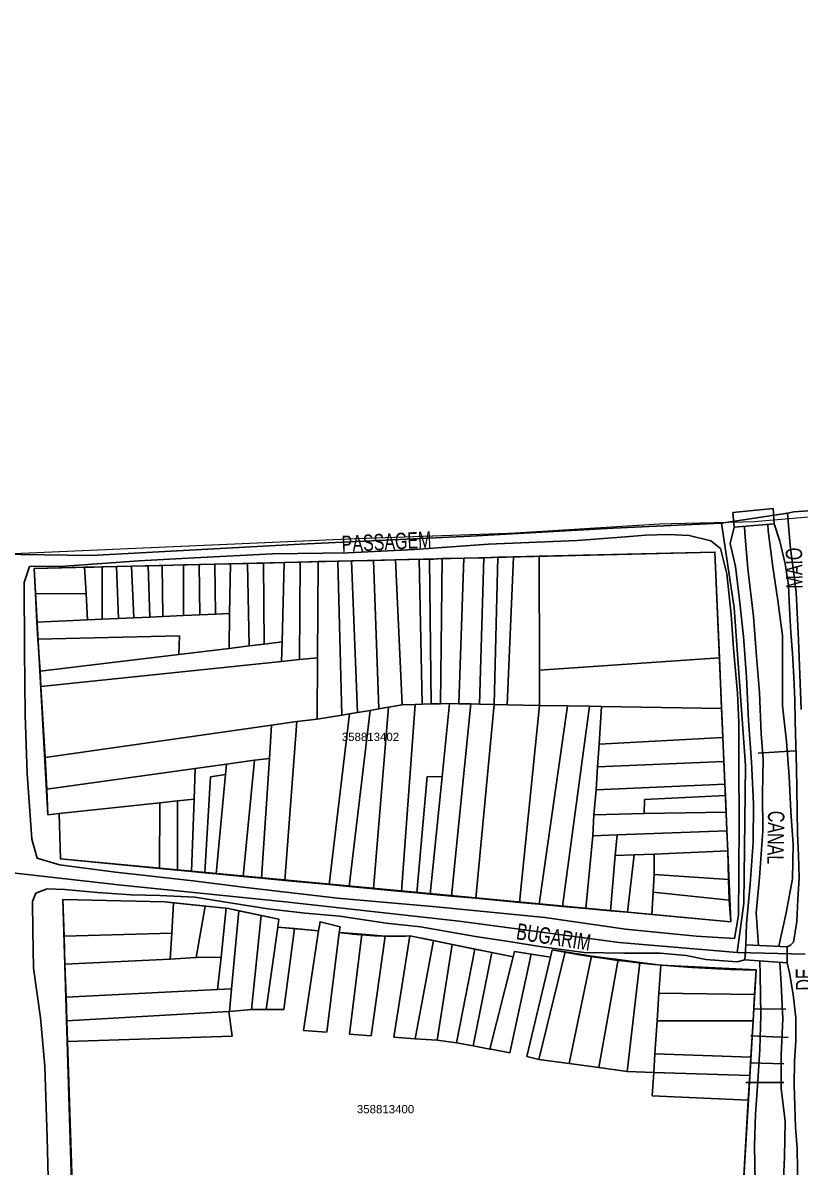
# Model space of a CAD drawing. Extents: x 201512 to 203323, y 4836571 to 4838029.
# Drawn here: x 202834.1 to 203023.9, y 4837609 to 4837888.3 of the extents above; entities that cross this region are included whole.
import ezdxf

# ---------------------------------------------------------------- set-up
doc = ezdxf.new("R2010")
doc.units = 0
doc.header["$LTSCALE"] = 1.5
doc.header["$MEASUREMENT"] = 0
for name, color, linetype in [('CD-MALHA-LOTES', 40, 'CONTINUOUS'), ('CD_TXT_QUADRA', 7, 'CONTINUOUS'), ('HD-CANAIS', 7, 'CONTINUOUS'), ('HD-TXT-CANAIS', 7, 'CONTINUOUS'), ('LM-LIM-SETOR-FISCAL', 7, 'CONTINUOUS'), ('RU-QUADRAS', 6, 'CONTINUOUS'), ('SV-EIXO-RUA-N-PAV', 6, 'CONTINUOUS'), ('SV-EIXO-RUA-PAV', 20, 'CONTINUOUS'), ('SV-ESTIVAS', 7, 'CONTINUOUS'), ('SV-PONTE-BUEIRO', 249, 'CONTINUOUS'), ('SV-RUA-NAO-PAV-S-GUIA-C-GUIA', 7, 'CONTINUOUS'), ('SV-RUA-PAVIM-S-GUIA-C-GUIA', 7, 'CONTINUOUS'), ('SV-TXT-RUA-N-PAV-S-GUIA-C-GUIA', 7, 'CONTINUOUS'), ('SV-TXT-RUA-PAV-S-GUIA-C-GUIA', 7, 'CONTINUOUS')]:
    doc.layers.add(name, color=color, linetype=linetype)
doc.styles.add('ARIAL', font='arial.ttf')
doc.styles.add('MONOTXT', font='arial.ttf', dxfattribs={"height": 0.2})
doc.linetypes.add('Limite', pattern='A,20,-3,[130,ltypeshp.shx,S=6.35,R=0,X=0,Y=0],-3,20', length=46)

msp = doc.modelspace()

# ---------------------------------------------------------------- linework, layer by layer
at = {"layer": 'CD-MALHA-LOTES', "linetype": 'Continuous'}
for p, q in [((202960.21, 4837758.12), (203003.08, 4837759.16)), ((203003.08, 4837759.16), (203004.21, 4837733.32)), ((202836.87, 4837755.14), (202849.23, 4837755.44)), ((202849.23, 4837755.44), (202851.51, 4837755.49)), ((202849.23, 4837755.44), (202849.56, 4837749.03)), ((202851.51, 4837755.49), (202853.53, 4837755.54)), ((202853.53, 4837755.54), (202853.52, 4837742.77)), ((202853.53, 4837755.54), (202856.99, 4837755.62)), ((202856.99, 4837755.62), (202860.64, 4837755.7)), ((202856.99, 4837755.62), (202857.51, 4837742.95)), ((202860.64, 4837755.7), (202864.74, 4837755.81)), ((202860.64, 4837755.7), (202861.23, 4837743.11)), ((202864.74, 4837755.81), (202868.18, 4837755.9)), ((202864.74, 4837755.81), (202865.16, 4837743.29)), ((202868.18, 4837755.9), (202873.35, 4837756.02)), ((202868.18, 4837755.9), (202868.33, 4837743.43)), ((202873.35, 4837756.02), (202877.19, 4837756.12)), ((202873.35, 4837756.02), (202873.38, 4837743.65)), ((202877.19, 4837756.12), (202880.99, 4837756.21)), ((202877.33, 4837743.82), (202877.19, 4837756.12)), ((202880.99, 4837756.21), (202884.83, 4837756.3)), ((202880.99, 4837756.21), (202881.21, 4837744)), ((202884.61, 4837744.15), (202884.83, 4837756.3)), ((202884.83, 4837756.3), (202889.01, 4837756.4)), ((202889.01, 4837756.4), (202892.89, 4837756.49)), ((202889.01, 4837756.4), (202889.39, 4837736.25)), ((202892.89, 4837756.49), (202897.9, 4837756.62)), ((202892.89, 4837756.49), (202893.04, 4837736.69)), ((202897.9, 4837756.62), (202897.45, 4837737.22)), ((202897.9, 4837756.62), (202901.84, 4837756.72)), ((202901.84, 4837756.72), (202901.7, 4837732.96)), ((202901.84, 4837756.72), (202906.25, 4837756.82)), ((202906.25, 4837756.82), (202906.05, 4837733.38)), ((202911, 4837756.93), (202906.25, 4837756.82)), ((202911, 4837756.93), (202914.41, 4837757.01)), ((202912.04, 4837719.38), (202911, 4837756.93)), ((202914.41, 4837757.01), (202919.78, 4837757.14)), ((202915.8, 4837719.99), (202914.41, 4837757.01)), ((202919.78, 4837757.14), (202925.12, 4837757.27)), ((202919.78, 4837757.14), (202921.08, 4837720.86)), ((202925.12, 4837757.27), (202930.92, 4837757.41)), ((202925.12, 4837757.27), (202926.77, 4837721.9)), ((202930.92, 4837757.41), (202931.66, 4837722.03)), ((202930.92, 4837757.41), (202933.43, 4837757.38)), ((202933.43, 4837757.38), (202936.5, 4837757.55)), ((202933.43, 4837757.38), (202933.85, 4837722.09)), ((202936.5, 4837757.55), (202936.06, 4837722.15)), ((202936.5, 4837757.55), (202941.81, 4837757.69)), ((202941.81, 4837757.69), (202940.59, 4837722.15)), ((202941.81, 4837757.69), (202946.71, 4837757.78)), ((202946.71, 4837757.78), (202945.62, 4837722.05)), ((202946.71, 4837757.78), (202950.13, 4837757.9)), ((202950.13, 4837757.9), (202949.16, 4837721.97)), ((202950.13, 4837757.9), (202953.92, 4837757.99)), ((202953.92, 4837757.99), (202952.36, 4837721.9)), ((202953.92, 4837757.99), (202960.21, 4837758.12)), ((202960.21, 4837758.12), (202960.3, 4837730.32)), ((202837.2, 4837748.97), (202836.87, 4837755.14)), ((202849.56, 4837749.03), (202837.2, 4837748.97)), ((202837.59, 4837742.07), (202837.2, 4837748.97)), ((202849.56, 4837749.03), (202849.93, 4837742.61)), ((202849.93, 4837742.61), (202837.59, 4837742.07)), ((202837.81, 4837737.92), (202837.59, 4837742.07)), ((202849.93, 4837742.61), (202853.52, 4837742.77)), ((202853.52, 4837742.77), (202857.51, 4837742.95)), ((202857.51, 4837742.95), (202861.23, 4837743.11)), ((202861.23, 4837743.11), (202865.16, 4837743.29)), ((202865.16, 4837743.29), (202868.33, 4837743.43)), ((202868.33, 4837743.43), (202873.38, 4837743.65)), ((202873.38, 4837743.65), (202877.33, 4837743.82)), ((202877.33, 4837743.82), (202881.21, 4837744)), ((202881.21, 4837744), (202884.61, 4837744.15)), ((202884.61, 4837744.15), (202884.5, 4837735.66)), ((202872.35, 4837738.74), (202837.81, 4837737.92)), ((202872.23, 4837734.18), (202872.35, 4837738.74)), ((202838.33, 4837730.1), (202837.81, 4837737.92)), ((202884.5, 4837735.66), (202889.39, 4837736.25)), ((202893.04, 4837736.69), (202889.39, 4837736.25)), ((202897.45, 4837737.22), (202893.04, 4837736.69)), ((202897.28, 4837732.46), (202897.45, 4837737.22)), ((202872.23, 4837734.18), (202838.33, 4837730.1)), ((202884.5, 4837735.66), (202872.23, 4837734.18)), ((202906.05, 4837733.38), (202901.7, 4837732.96)), ((202906.05, 4837733.38), (202905.97, 4837718.39)), ((202960.3, 4837730.32), (203004.21, 4837733.32)), ((203004.21, 4837733.32), (203004.68, 4837720.95)), ((202838.52, 4837726.33), (202897.28, 4837732.46)), ((202901.7, 4837732.96), (202897.28, 4837732.46)), ((202960.3, 4837721.74), (202960.3, 4837730.32)), ((202838.52, 4837726.33), (202838.33, 4837730.1)), ((202839.55, 4837709.02), (202838.52, 4837726.33)), ((202926.77, 4837721.9), (202923.4, 4837721.29)), ((202929.91, 4837721.98), (202926.58, 4837676.33)), ((202926.77, 4837721.9), (202929.91, 4837721.98)), ((202931.66, 4837722.03), (202929.91, 4837721.98)), ((202931.66, 4837722.03), (202933.85, 4837722.09)), ((202933.85, 4837722.09), (202936.06, 4837722.15)), ((202936.06, 4837722.15), (202938.33, 4837722.2)), ((202938.33, 4837722.2), (202936.5, 4837704.28)), ((202938.33, 4837722.2), (202940.59, 4837722.15)), ((202943.54, 4837722.09), (202938.82, 4837675.19)), ((202940.59, 4837722.15), (202943.54, 4837722.09)), ((202943.54, 4837722.09), (202945.62, 4837722.05)), ((202949.16, 4837721.97), (202944.69, 4837674.65)), ((202945.62, 4837722.05), (202949.16, 4837721.97)), ((202949.16, 4837721.97), (202952.36, 4837721.9)), ((202952.36, 4837721.9), (202960.3, 4837721.74)), ((202905.97, 4837718.39), (202912.04, 4837719.38)), ((202913.89, 4837719.68), (202908.88, 4837677.99)), ((202912.04, 4837719.38), (202913.89, 4837719.68)), ((202918.91, 4837720.5), (202913.84, 4837677.51)), ((202913.89, 4837719.68), (202915.8, 4837719.99)), ((202918.91, 4837720.5), (202915.8, 4837719.99)), ((202921.08, 4837720.86), (202918.91, 4837720.5)), ((202919.77, 4837676.95), (202923.4, 4837721.29)), ((202923.4, 4837721.29), (202921.08, 4837720.86)), ((202955.37, 4837673.66), (202960.3, 4837721.74)), ((202967.13, 4837721.61), (202960.19, 4837673.22)), ((202960.3, 4837721.74), (202967.13, 4837721.61)), ((202972.49, 4837721.51), (202965.89, 4837672.69)), ((202972.49, 4837721.51), (202967.13, 4837721.61)), ((202975.39, 4837721.46), (202972.49, 4837721.51)), ((202975.39, 4837721.46), (202974.84, 4837712.29)), ((203004.68, 4837720.95), (202975.39, 4837721.46)), ((203004.68, 4837720.95), (203005.04, 4837713.86)), ((202894.83, 4837716.87), (202839.55, 4837709.02)), ((202894.33, 4837708.8), (202894.83, 4837716.87)), ((202894.83, 4837716.87), (202901.01, 4837717.81)), ((202901.01, 4837717.81), (202898.06, 4837679.02)), ((202901.01, 4837717.81), (202905.97, 4837718.39)), ((202974.84, 4837712.29), (203005.04, 4837713.86)), ((203005.04, 4837713.86), (203005.28, 4837708.02)), ((202974.84, 4837712.29), (202974.44, 4837706.77)), ((202839.55, 4837709.02), (202839.98, 4837701.31)), ((202883.85, 4837707.43), (202890.7, 4837708.36)), ((202890.7, 4837708.36), (202887.95, 4837679.99)), ((202890.7, 4837708.36), (202894.33, 4837708.8)), ((202894.33, 4837708.8), (202892.44, 4837679.57)), ((202974.44, 4837706.77), (203005.28, 4837708.02)), ((203005.28, 4837708.02), (203005.52, 4837702.52)), ((202839.98, 4837701.31), (202876.2, 4837706.3)), ((202876.2, 4837706.3), (202875.93, 4837698.86)), ((202876.2, 4837706.3), (202883.85, 4837707.43)), ((202883.85, 4837707.43), (202883.61, 4837704.89)), ((202974.44, 4837706.77), (202974.11, 4837701.14)), ((202879.96, 4837704.26), (202878.59, 4837680.87)), ((202883.61, 4837704.89), (202879.96, 4837704.26)), ((202883.61, 4837704.89), (202881.36, 4837680.63)), ((202932.83, 4837704.4), (202930.35, 4837675.97)), ((202936.5, 4837704.28), (202932.83, 4837704.4)), ((202936.5, 4837704.28), (202933.61, 4837675.67)), ((203005.52, 4837702.52), (202974.11, 4837701.14)), ((203005.52, 4837702.52), (203005.65, 4837699.72)), ((202840.26, 4837695.03), (202839.98, 4837701.31)), ((202974.11, 4837701.14), (202973.57, 4837695)), ((202985.88, 4837698.8), (203005.65, 4837699.72)), ((203005.65, 4837699.72), (203005.8, 4837695.67)), ((202867.56, 4837697.96), (202842.97, 4837695.32)), ((202867.56, 4837697.96), (202867.46, 4837681.96)), ((202871.91, 4837698.43), (202867.56, 4837697.96)), ((202871.91, 4837698.43), (202871.9, 4837681.51)), ((202875.93, 4837698.86), (202871.91, 4837698.43)), ((202875.93, 4837698.86), (202875.29, 4837681.18)), ((202985.85, 4837695.33), (202985.88, 4837698.8)), ((202842.97, 4837695.32), (202840.26, 4837695.03)), ((202843.32, 4837684.28), (202842.97, 4837695.32)), ((202973.57, 4837695), (202973.29, 4837689.87)), ((202985.85, 4837695.33), (202973.57, 4837695)), ((203005.8, 4837695.67), (202985.85, 4837695.33)), ((203005.8, 4837695.67), (203006, 4837691.08)), ((202973.29, 4837689.87), (202971.55, 4837672.17)), ((202973.29, 4837689.87), (202979.2, 4837690.11)), ((202979.2, 4837690.11), (202978.75, 4837685.08)), ((202979.2, 4837690.11), (203006, 4837691.08)), ((203006, 4837691.08), (203006.22, 4837686.2)), ((203006.22, 4837686.2), (202988.27, 4837685.45)), ((203006.22, 4837686.2), (203006.43, 4837679.25)), ((202867.46, 4837681.96), (202843.32, 4837684.28)), ((202978.75, 4837685.08), (202977.57, 4837671.62)), ((202978.75, 4837685.08), (202983.34, 4837685.24)), ((202983.34, 4837685.24), (202981.77, 4837671.23)), ((202988.27, 4837685.45), (202983.34, 4837685.24)), ((202988.27, 4837685.45), (202988.22, 4837680.45)), ((202871.9, 4837681.51), (202867.46, 4837681.96)), ((202875.29, 4837681.18), (202871.9, 4837681.51)), ((202878.59, 4837680.87), (202875.29, 4837681.18)), ((202881.36, 4837680.63), (202878.59, 4837680.87)), ((202887.95, 4837679.99), (202881.36, 4837680.63)), ((202892.44, 4837679.57), (202887.95, 4837679.99)), ((202988.22, 4837680.45), (202988.01, 4837676.17)), ((203006.43, 4837679.25), (202988.22, 4837680.45)), ((202898.06, 4837679.02), (202892.44, 4837679.57)), ((202908.88, 4837677.99), (202898.06, 4837679.02)), ((202913.84, 4837677.51), (202908.88, 4837677.99)), ((202913.84, 4837677.51), (202919.77, 4837676.95)), ((203006.43, 4837679.25), (203006.58, 4837674.21)), ((202926.58, 4837676.33), (202919.77, 4837676.95)), ((202930.35, 4837675.97), (202926.58, 4837676.33)), ((202933.61, 4837675.67), (202930.35, 4837675.97)), ((202938.82, 4837675.19), (202933.61, 4837675.67)), ((202944.69, 4837674.65), (202938.82, 4837675.19)), ((202955.37, 4837673.66), (202944.69, 4837674.65)), ((202988.01, 4837676.17), (202987.7, 4837670.68)), ((202988.01, 4837676.17), (203006.58, 4837674.21)), ((202843.9, 4837674.33), (202868.78, 4837673.83)), ((202844.19, 4837665.39), (202843.9, 4837674.33)), ((202868.78, 4837673.83), (202870.92, 4837673.58)), ((202870.92, 4837673.58), (202870.5, 4837666.12)), ((202870.92, 4837673.58), (202878.62, 4837672.77)), ((202878.62, 4837672.77), (202876.49, 4837660.19)), ((202878.62, 4837672.77), (202883.77, 4837672.23)), ((202883.77, 4837672.23), (202882.54, 4837660.26)), ((202883.77, 4837672.23), (202884.37, 4837672.17)), ((202884.37, 4837672.17), (202886.9, 4837671.62)), ((202886.9, 4837671.62), (202885.07, 4837652.57)), ((202886.9, 4837671.62), (202892.29, 4837670.46)), ((202960.19, 4837673.22), (202955.37, 4837673.66)), ((202965.89, 4837672.69), (202960.19, 4837673.22)), ((202971.55, 4837672.17), (202965.89, 4837672.69)), ((202977.57, 4837671.62), (202971.55, 4837672.17)), ((202981.77, 4837671.23), (202977.57, 4837671.62)), ((203006.58, 4837674.21), (203006.96, 4837668.9)), ((202892.29, 4837670.46), (202889.98, 4837647.51)), ((202892.29, 4837670.46), (202896.65, 4837669.52)), ((202896.65, 4837669.52), (202896.37, 4837667.63)), ((202906.35, 4837666.72), (202906.7, 4837668.94)), ((202906.7, 4837668.94), (202911.58, 4837667.69)), ((202987.7, 4837670.68), (202981.77, 4837671.23)), ((203006.96, 4837668.9), (202987.7, 4837670.68)), ((202870.5, 4837666.12), (202844.19, 4837665.39)), ((202870.5, 4837666.12), (202870.14, 4837659.76)), ((202896.37, 4837667.63), (202893.5, 4837647.47)), ((202896.37, 4837667.63), (202900.49, 4837667.29)), ((202900.49, 4837667.29), (202897.85, 4837647.53)), ((202900.49, 4837667.29), (202906.35, 4837666.72)), ((202902.68, 4837642.4), (202906.35, 4837666.72)), ((202911.4, 4837666.3), (202908.37, 4837641.96)), ((202911.58, 4837667.69), (202911.4, 4837666.3)), ((202911.4, 4837666.3), (202916.88, 4837665.89)), ((202844.42, 4837658.59), (202844.19, 4837665.39)), ((202913.89, 4837641.53), (202916.88, 4837665.89)), ((202916.88, 4837665.89), (202922.55, 4837665.42)), ((202922.55, 4837665.42), (202919.15, 4837641.12)), ((202922.55, 4837665.42), (202928.63, 4837665.47)), ((202924.71, 4837640.74), (202928.63, 4837665.47)), ((202928.63, 4837665.47), (202934.42, 4837664.32)), ((202934.42, 4837664.32), (202929.91, 4837640.38)), ((202934.42, 4837664.32), (202938.91, 4837663.37)), ((202938.91, 4837663.37), (202935.32, 4837640.01)), ((202938.91, 4837663.37), (202944.5, 4837662.25)), ((202944.5, 4837662.25), (202940.02, 4837639.35)), ((202948.67, 4837661.4), (202944.1, 4837638.62)), ((202944.5, 4837662.25), (202948.67, 4837661.4)), ((202948.67, 4837661.4), (202953.83, 4837660.35)), ((202958.25, 4837661.01), (202953.02, 4837636.95)), ((202953.83, 4837660.35), (202954.17, 4837661.68)), ((202954.17, 4837661.68), (202958.25, 4837661.01)), ((202958.25, 4837661.01), (202962.97, 4837660.28)), ((202966.57, 4837661.55), (202960.13, 4837635.31)), ((202962.97, 4837660.28), (202963.39, 4837662.06)), ((202963.39, 4837662.06), (202966.57, 4837661.55)), ((202966.57, 4837661.55), (202972.96, 4837660.51)), ((202972.96, 4837660.51), (202967.54, 4837634.29)), ((202972.96, 4837660.51), (202979.47, 4837659.68)), ((202870.14, 4837659.76), (202844.42, 4837658.59)), ((202844.7, 4837650.5), (202844.42, 4837658.59)), ((202870.14, 4837659.76), (202876.49, 4837660.19)), ((202876.49, 4837660.19), (202882.54, 4837660.26)), ((202882.54, 4837660.26), (202881.63, 4837652.4)), ((202953.83, 4837660.35), (202949.84, 4837644.6)), ((202957.21, 4837636.06), (202962.97, 4837660.28)), ((202979.47, 4837659.68), (202974.71, 4837633.32)), ((202979.47, 4837659.68), (202984.74, 4837659.02)), ((202984.74, 4837659.02), (202981.65, 4837632.37)), ((202984.74, 4837659.02), (202989.88, 4837658.35)), ((202989.88, 4837658.35), (202989.43, 4837651.52)), ((202989.88, 4837658.35), (203013.12, 4837657.16)), ((203013.12, 4837657.16), (203012.76, 4837651.21)), ((202881.63, 4837652.4), (202844.7, 4837650.5)), ((202881.63, 4837652.4), (202885.07, 4837652.57)), ((202884.58, 4837647.03), (202885.07, 4837652.57)), ((202844.9, 4837644.73), (202844.7, 4837650.5)), ((202989.43, 4837651.52), (202988.98, 4837644.78)), ((203012.76, 4837651.21), (202989.43, 4837651.52)), ((203012.39, 4837644.75), (203012.76, 4837651.21)), ((202884.39, 4837647), (202844.9, 4837644.73)), ((202884.58, 4837647.03), (202884.39, 4837647)), ((202884.39, 4837647), (202885.2, 4837640.98)), ((202889.98, 4837647.51), (202884.58, 4837647.03)), ((202893.5, 4837647.47), (202889.98, 4837647.51)), ((202897.85, 4837647.53), (202893.5, 4837647.47)), ((202845.04, 4837639.68), (202844.9, 4837644.73)), ((202948.17, 4837637.86), (202949.84, 4837644.6)), ((202988.98, 4837644.78), (202988.45, 4837636.73)), ((202988.98, 4837644.78), (203012.39, 4837644.75)), ((203011.86, 4837635.87), (203012.39, 4837644.75)), ((202885.2, 4837640.98), (202845.04, 4837639.68)), ((202908.37, 4837641.96), (202902.68, 4837642.4)), ((202919.15, 4837641.12), (202913.89, 4837641.53)), ((202846.3, 4837601.26), (202845.04, 4837639.68)), ((202929.91, 4837640.38), (202924.71, 4837640.74)), ((202935.32, 4837640.01), (202929.91, 4837640.38)), ((202935.32, 4837640.01), (202940.02, 4837639.35)), ((202944.1, 4837638.62), (202940.02, 4837639.35)), ((202948.17, 4837637.86), (202944.1, 4837638.62)), ((202948.17, 4837637.86), (202948.49, 4837637.8)), ((202953.02, 4837636.95), (202948.49, 4837637.8)), ((202960.13, 4837635.31), (202957.21, 4837636.06)), ((202967.54, 4837634.29), (202960.13, 4837635.31)), ((202988.45, 4837636.73), (202988.15, 4837632.14)), ((202988.45, 4837636.73), (203011.86, 4837635.87)), ((203011.86, 4837635.87), (203011.61, 4837631.4)), ((202974.71, 4837633.32), (202967.54, 4837634.29)), ((202974.71, 4837633.32), (202981.65, 4837632.37)), ((202988.15, 4837632.14), (202981.65, 4837632.37)), ((202987.76, 4837626.4), (202988.15, 4837632.14)), ((203011.61, 4837631.4), (202988.15, 4837632.14)), ((203011.61, 4837631.4), (203011.23, 4837625.35)), ((203011.23, 4837625.35), (202987.76, 4837626.4)), ((203011.23, 4837625.35), (203009.59, 4837596.84))]:
    msp.add_line(p, q, dxfattribs=at)
at = {"layer": 'HD-CANAIS'}
for points in [[(203010.342418, 4837765.470596), (203010.408405, 4837763.747477), (203011.110958, 4837755.152296), (203012.496125, 4837743.456772), (203013.242093, 4837733.662527), (203013.943827, 4837724.917493), (203014.388083, 4837714.775043), (203014.854177, 4837708.628665), (203014.707837, 4837700.137497), (203014.758635, 4837691.145853), (203013.996859, 4837679.760437), (203013.149889, 4837671.072853), (203013.769543, 4837663.152762)], [(203016.02194, 4837765.937855), (203016.057951, 4837764.319553), (203017.259355, 4837755.572099), (203018.413794, 4837747.374347), (203019.566323, 4837738.826939), (203019.571522, 4837730.634751), (203019.572081, 4837721.593398), (203020.573889, 4837712.896864), (203021.177054, 4837704.402067), (203021.629773, 4837695.808095), (203022.1857, 4837687.81305), (203022.039906, 4837679.421784), (203020.49531, 4837671.087243), (203018.716, 4837662.933897)], [(203014.032019, 4837659.350767), (203014.166452, 4837655.932411), (203014.312816, 4837646.141069), (203014.067361, 4837637.800238), (203013.574801, 4837629.960125), (203012.982034, 4837622.070546), (203012.739309, 4837614.229224), (203012.939735, 4837605.186903), (203014.049668, 4837597.988411), (203014.196239, 4837593.907995)], [(203018.945198, 4837659.018408), (203019.251346, 4837653.759848), (203019.704337, 4837645.215827), (203019.256285, 4837636.376454), (203019.261757, 4837628.234217), (203020.217693, 4837620.287188), (203020.069443, 4837611.446364), (203019.670811, 4837602.506848), (203020.575143, 4837594.260355), (203020.562966, 4837593.907885)]]:
    msp.add_lwpolyline(points, dxfattribs=at)
at = {"layer": 'LM-LIM-SETOR-FISCAL', "linetype": 'Limite', "ltscale": 0.1}
msp.add_lwpolyline([(202550.289315, 4837881.433814, 0.25, 0.25, 0), (202613.963185, 4837884.911901, 0.25, 0.25, 0), (202666.385225, 4837888.196574, 0.25, 0.25, 0), (202746.797754, 4837852.737618, 0.25, 0.25, 0), (202773.845552, 4837842.335122, 0.25, 0.25, 0), (202799.423635, 4837832.96488, 0.25, 0.25, 0), (202822.475643, 4837825.271272, 0.25, 0.25, 0), (202824.703725, 4837758.451361, 0.25, 0.25, 0), (202914.712831, 4837762.395804, 0.25, 0.25, 0), (202953.651753, 4837763.770119, 0.25, 0.25, 0), (202989.927669, 4837766.03103, 0.25, 0.25, 0), (203012.380238, 4837766.558915, 0.25, 0.25, 0), (203070.926626, 4837771.557904, 0.25, 0.25, 0), (203108.491234, 4837772.932219, 0.25, 0.25, 0), (203145.477836, 4837773.547137, 0.25, 0.25, 0), (203141.577976, 4837741.032793, 0.25, 0.25, 0), (203129.33501, 4837700.093528, 0.25, 0.25, 0), (203117.894057, 4837659.847619, 0.25, 0.25, 0), (203110.552706, 4837616.031266, 0.25, 0.25, 0), (203109.713904, 4837571.268995, 0.25, 0.25, 0)], format="xyseb", dxfattribs=at)
at = {"layer": 'RU-QUADRAS', "color": 6, "linetype": 'Continuous'}
msp.add_lwpolyline([(202836.87, 4837755.14), (203003.08, 4837759.16), (203006.96, 4837668.9), (202843.32, 4837684.28), (202842.97, 4837695.32), (202840.26, 4837695.03)], close=True, dxfattribs=at)
msp.add_lwpolyline([(202846.77, 4837581.2), (202843.9, 4837674.33), (202868.78, 4837673.83), (202884.37, 4837672.17), (202896.65, 4837669.52), (202896.37, 4837667.63), (202906.35, 4837666.72), (202906.7, 4837668.94), (202911.58, 4837667.69), (202911.4, 4837666.3, 0.0435194454), (202928.63, 4837665.47), (202953.83, 4837660.35), (202954.17, 4837661.68), (202962.97, 4837660.28), (202963.39, 4837662.06, 0.0440222235), (203013.12, 4837657.16), (203009.59, 4837596.84)], format="xyb", dxfattribs=at)
at = {"layer": 'SV-EIXO-RUA-N-PAV'}
for p, q in [((203020.818351, 4837768.644226), (203021.482414, 4837760.73081)), ((203007.749525, 4837745.519297), (203004.736312, 4837766.199671)), ((203021.482414, 4837760.73081), (203022.921217, 4837749.386403)), ((203022.921217, 4837749.386403), (203023.474603, 4837737.765303)), ((203010.552187, 4837707.082799), (203007.749525, 4837745.519297)), ((203023.474603, 4837737.765303), (203024.138666, 4837720.721022)), ((203010.151807, 4837673.450863), (203010.552187, 4837707.082799)), ((203008.550286, 4837661.439457), (203010.151807, 4837673.450863))]:
    msp.add_line(p, q, dxfattribs=at)
msp.add_lwpolyline([(202676.694467, 4837737.312995), (202687.645561, 4837736.310553), (202702.860009, 4837730.70523), (202721.677878, 4837721.896866), (202748.10297, 4837707.082799), (202774.127683, 4837693.870253), (202801.353536, 4837682.659607), (202814.165702, 4837680.657706), (202830.18091, 4837681.058086), (202858.207523, 4837677.855045), (202897.444782, 4837673.851243), (202940.685843, 4837669.046681), (202979.722912, 4837663.841738), (203008.550286, 4837661.439457), (203025.089653, 4837660.988081)], dxfattribs=at)
at = {"layer": 'SV-EIXO-RUA-PAV'}
for p, q in [((203064.686058, 4837772.13529), (203022.345313, 4837768.969626)), ((203020.818351, 4837768.644226), (203004.736312, 4837766.199671)), ((203022.345313, 4837768.969626), (203020.818351, 4837768.644226)), ((202978.223883, 4837765.012547), (202943.401588, 4837763.034008)), ((203004.736312, 4837766.199671), (202978.223883, 4837765.012547)), ((202901.852259, 4837761.055469), (202850.805941, 4837758.285513)), ((202943.401588, 4837763.034008), (202901.852259, 4837761.055469)), ((202850.805941, 4837758.285513), (202826.667759, 4837758.681221))]:
    msp.add_line(p, q, dxfattribs=at)
at = {"layer": 'SV-ESTIVAS'}
for points in [[(203013.612918, 4837710.083288), (203022.660219, 4837710.638913)], [(203012.42226, 4837647.648788), (203020.416978, 4837647.610083)], [(203020.978638, 4837640.664006), (203011.836863, 4837641.107882)], [(203011.750864, 4837634.514607), (203019.944358, 4837634.27513)], [(203019.919244, 4837629.679648), (203010.625384, 4837629.724643)]]:
    msp.add_lwpolyline(points, dxfattribs=at)
at = {"layer": 'SV-PONTE-BUEIRO'}
for points in [[(203007.437956, 4837768.807032), (203017.286913, 4837769.758394), (203017.516547, 4837766.060818), (203007.768344, 4837765.258825)], [(203010.608956, 4837663.292609), (203020.750071, 4837662.843895), (203020.728506, 4837658.897774), (203010.388888, 4837659.597211)]]:
    msp.add_lwpolyline(points, close=True, dxfattribs=at)
at = {"layer": 'SV-RUA-NAO-PAV-S-GUIA-C-GUIA'}
for points in [[(203010.608956, 4837663.292609), (203010.7867, 4837668.386874), (203011.689096, 4837678.073234), (203012.3949, 4837688.359973), (203012.495914, 4837697.700547), (203012.00251, 4837707.993092), (203011.308146, 4837718.0868), (203010.76614, 4837728.629341), (203010.070685, 4837738.523246), (203009.07024, 4837747.469535), (203008.115669, 4837755.666319), (203006.846827, 4837761.217158), (203007.768344, 4837765.258825)], [(203017.516547, 4837766.060818), (203018.942387, 4837761.807977), (203020.261469, 4837756.306848), (203021.082245, 4837751.057892), (203021.300961, 4837745.362281), (203021.618791, 4837739.516334), (203022.040378, 4837734.369215), (203022.358754, 4837728.623169), (203022.578016, 4837723.02746), (203022.65038, 4837717.981936), (203022.81749, 4837711.986862), (203022.987331, 4837706.491296), (203023.059421, 4837701.395821), (203023.129874, 4837696.000642), (203023.249748, 4837690.505318), (203023.470647, 4837685.209314), (203023.639942, 4837679.613847), (203023.311205, 4837674.320504), (203023.082401, 4837669.026677), (203022.255086, 4837663.935557), (203021.580997, 4837663.208191), (203020.750071, 4837662.843895)], [(202835.774612, 4837755.601546), (202834.454178, 4837751.711666), (202834.56451, 4837735.326807), (202834.726993, 4837719.341312), (202835.198832, 4837705.102648), (202836.310687, 4837689.112557), (202837.634136, 4837684.410642), (202843.072076, 4837682.835796), (202856.753749, 4837681.071183), (202875.679773, 4837678.881562), (202887.913769, 4837677.373719), (202910.984596, 4837674.714462), (202935.057492, 4837672.549875), (202961.576587, 4837669.973828), (202981.248294, 4837667.081266), (202998.478443, 4837665.44933), (203007.868961, 4837664.804441), (203008.849726, 4837670.544197), (203008.954834, 4837680.634035), (203009.02608, 4837693.671217), (203008.948518, 4837706.908929), (203008.907001, 4837717.598903), (203008.595995, 4837724.693623), (203007.656436, 4837735.637706), (203007.051907, 4837743.882747), (203006.006955, 4837753.828296), (203004.491827, 4837760.029706), (203002.103785, 4837761.939451)], [(202840.388711, 4837603.274914), (202840.059403, 4837616.164179), (202839.505646, 4837633.700086), (202838.420828, 4837645.49406), (202836.738043, 4837657.590643), (202836.538436, 4837666.782816), (202836.477264, 4837673.876326), (202837.337895, 4837675.9202), (202840.041845, 4837676.956106), (202844.388427, 4837676.835158), (202852.329084, 4837676.047431), (202860.570907, 4837675.508007), (202867.565739, 4837675.374238), (202876.157878, 4837674.933023), (202885.244226, 4837673.490371), (202893.931112, 4837672.099604), (202903.019644, 4837671.056559), (202911.559905, 4837670.26593), (202922.843436, 4837668.562879), (202931.233249, 4837667.673073), (202944.661812, 4837665.310259), (202952.749913, 4837664.072248), (202960.837741, 4837662.784287), (202971.173537, 4837661.385538), (202980.86686, 4837661.288657), (202989.71129, 4837661.29579), (202996.054094, 4837660.715607), (203000.845739, 4837659.743317), (203008.487685, 4837659.156845), (203010.388888, 4837659.597211)], [(203020.728506, 4837658.897774), (203021.315007, 4837656.497229), (203022.185204, 4837651.148129), (203022.853896, 4837645.500292), (203022.823049, 4837639.855841), (203022.495677, 4837634.812253), (203022.414318, 4837629.068142), (203022.586342, 4837623.972184), (203022.758094, 4837618.826275), (203023.12944, 4837613.629447), (203023.250951, 4837608.433829), (203023.321404, 4837603.038649), (203023.1939, 4837597.994093), (203022.935025, 4837593.907844)]]:
    msp.add_lwpolyline(points, dxfattribs=at)
at = {"layer": 'SV-RUA-PAVIM-S-GUIA-C-GUIA'}
msp.add_lwpolyline([(203002.103785, 4837761.939451), (202996.813836, 4837763.163915), (202991.718841, 4837763.488295), (202986.17114, 4837763.265392), (202981.272328, 4837762.914468), (202969.474796, 4837761.997516), (202947.83363, 4837761.103245), (202929.787904, 4837759.791949), (202913.493752, 4837758.971695), (202895.104263, 4837758.761012), (202875.960901, 4837757.754743), (202862.465446, 4837757.020844), (202844.41972, 4837755.709548), (202835.774612, 4837755.601546)], dxfattribs=at)

# ---------------------------------------------------------------- texts
at = {"layer": 'CD_TXT_QUADRA', "color": 7, "linetype": 'Continuous', "style": 'MONOTXT'}
for s, p in [('358813402', (202912.01, 4837713.05)), ('358813400', (202915.69, 4837622.18))]:
    msp.add_text(s, height=2, dxfattribs=at).set_placement(p)
at = {"layer": 'HD-TXT-CANAIS', "style": 'ARIAL', "width": 0.7}
msp.add_text('CANAL', height=4, rotation=269, dxfattribs=at).set_placement((203016.072876, 4837696.040144))
at = {"layer": 'SV-TXT-RUA-N-PAV-S-GUIA-C-GUIA', "style": 'ARIAL', "width": 0.7}
for s, rotation, p in [('MAIO', 90.95937536, (203024.518778, 4837750.275834)), ('DE', 90.57586924, (203026.860232, 4837652.140285))]:
    msp.add_text(s, height=4, rotation=rotation, dxfattribs=at).set_placement(p)
at = {"layer": 'SV-TXT-RUA-PAV-S-GUIA-C-GUIA', "style": 'ARIAL', "width": 0.7}
for s, rotation, p in [('PASSAGEM', 3, (202912.060173, 4837759.10849)), ('BUGARIM', 351, (202954.402433, 4837664.687371))]:
    msp.add_text(s, height=4, rotation=rotation, dxfattribs=at).set_placement(p)

doc.saveas('drawing.dxf')
